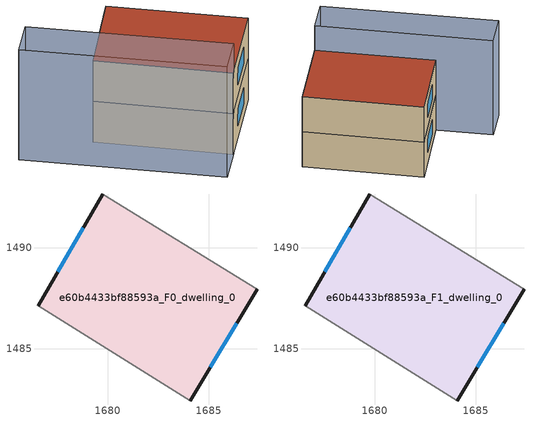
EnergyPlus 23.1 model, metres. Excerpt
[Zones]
e60b4433bf88593a_F0_dwelling_0
 floor ground (EU_floor_Construction): 1687.38,1487.94 1684.07,1482.43 1676.57,1487.14 1679.77,1492.64 z0
 wall outside (EU_wall_Construction): 1679.77,1492.64 1676.57,1487.14 / 1684.07,1482.43 1687.38,1487.94 z0:3
 wall adiabatic (EU_wall_Construction): 1687.38,1487.94 1679.77,1492.64 / 1676.57,1487.14 1684.07,1482.43 z0:3
 window (EU_Window_Construction): 1678.81,1490.98 1677.54,1488.8 / 1685.07,1484.1 1686.38,1486.27 z0.91:2.09
e60b4433bf88593a_F1_dwelling_0
 floor to e60b4433bf88593a_F0_dwelling_0 (EU_floor_Construction): 1687.38,1487.94 1684.07,1482.43 1676.57,1487.14 1679.77,1492.64 z3
 wall outside (EU_wall_Construction): 1679.77,1492.64 1676.57,1487.14 / 1684.07,1482.43 1687.38,1487.94 z3:6
 wall adiabatic (EU_wall_Construction): 1687.38,1487.94 1679.77,1492.64 / 1676.57,1487.14 1684.07,1482.43 z3:6
 window (EU_Window_Construction): 1678.81,1490.98 1677.54,1488.8 / 1685.07,1484.1 1686.38,1486.27 z3.91:5.09
 roof outside (EU_roof_Construction): 1684.07,1482.43 1687.38,1487.94 1679.77,1492.64 1676.57,1487.14 z6
shading: 1682.71,1480.21 1671.56,1487.04 / 1671.56,1487.04 1672.97,1489.35 / 1672.97,1489.35 1684.12,1482.51 / 1684.12,1482.51 1682.71,1480.21 z0:8.1
[Building]
EU S2 Campaign: North Axis=0; Terrain=City; Solar Distribution=FullExterior
[Site:Location]
Lyon-Bron: Latitude=45.75; Longitude=5; Time Zone=1; Elevation=198
[SizingPeriod:WeatherFileDays]
AnnualSizingPeriod: Begin Month=1; Begin Day of Month=1; End Month=12; End Day of Month=31; Day of Week for Start Day=Monday; Use Weather File Daylight Saving Period=No; Use Weather File Rain and Snow Indicators=No
[MATERIAL]
EU_InternalMass_Material: Roughness=MediumRough; Thickness=0.1; Conductivity=1; Density=1800; Specific Heat=900; Thermal Absorptance=0.9; Solar Absorptance=0.7; Visible Absorptance=0.7
[MATERIAL:NOMASS] Roughness=MediumRough; Thermal Absorptance=0.9; Solar Absorptance=0.7; Visible Absorptance=0.7
Name | Thermal Resistance
EU_wall_NoMass | 2.15642
EU_roof_NoMass | 3.03065
EU_floor_NoMass | 2.87523
[WINDOWMATERIAL:SIMPLEGLAZINGSYSTEM]
EU_Window_SimpleGlazing: UFactor=2.69927; Solar Heat Gain Coefficient=0.76; Visible Transmittance=0.76
[CONSTRUCTION]
EU_wall_Construction: EU_wall_NoMass
EU_roof_Construction: EU_roof_NoMass
EU_floor_Construction: EU_floor_NoMass
EU_Window_Construction: EU_Window_SimpleGlazing
EU_InternalMass_Construction: EU_InternalMass_Material
[ZONE] Type=1; Multiplier=1; Ceiling Height=autocalculate; Volume=170.633; Floor Area=autocalculate; Part of Total Floor Area=Yes
e60b4433bf88593a_F0_dwelling_0; e60b4433bf88593a_F1_dwelling_0
[INTERNALMASS] Construction=EU_InternalMass_Construction; Surface Area=56.8776
Name | Zone or ZoneList
e60b4433bf88593a_F0_dwelling_0_EU_InternalMass | e60b4433bf88593a_F0_dwelling_0
e60b4433bf88593a_F1_dwelling_0_EU_InternalMass | e60b4433bf88593a_F1_dwelling_0
[OTHEREQUIPMENT] Fuel Type=Electricity; Design Level Calculation Method=Watts/Area; Power per Zone Floor Area=1; Fraction Latent=0; Fraction Radiant=0; Fraction Lost=0; Carbon Dioxide Generation Rate=0; EndUse Subcategory=EU_Step8_InternalGains
Name | Zone or ZoneList or Space or SpaceList | Schedule
EU_Step8_InternalGain_e60b4433bf88593a_F0_dwelling_0_f000 | e60b4433bf88593a_F0_dwelling_0 | EU_Step8_GainSchedule_e60b4433bf88593a_F0_dwelling_0_f000
EU_Step8_InternalGain_e60b4433bf88593a_F1_dwelling_0_f000 | e60b4433bf88593a_F1_dwelling_0 | EU_Step8_GainSchedule_e60b4433bf88593a_F1_dwelling_0_f000
[ZONEVENTILATION:DESIGNFLOWRATE] Schedule=EU_AlwaysOn; Design Flow Rate Calculation Method=AirChanges/Hour; Air Changes per Hour=0.535074; Ventilation Type=Natural; Fan Pressure Rise=0; Fan Total Efficiency=1; Constant Term Coefficient=1; Temperature Term Coefficient=0; Velocity Term Coefficient=0; Velocity Squared Term Coefficient=0; Minimum Indoor Temperature=-100; Maximum Indoor Temperature=100; Delta Temperature=-100; Minimum Outdoor Temperature=-100; Maximum Outdoor Temperature=100; Maximum Wind Speed=40
Name | Zone or ZoneList or Space or SpaceList
EU_ConstantAir_e60b4433bf88593a_F0_dwelling_0 | e60b4433bf88593a_F0_dwelling_0
EU_ConstantAir_e60b4433bf88593a_F1_dwelling_0 | e60b4433bf88593a_F1_dwelling_0
[HVACTEMPLATE:THERMOSTAT] Constant Heating Setpoint=20; Constant Cooling Setpoint=50
EU_HeatOnly_e60b4433bf88593a_F0_dwelling_0; EU_HeatOnly_e60b4433bf88593a_F1_dwelling_0
[HVACTEMPLATE:ZONE:IDEALLOADSAIRSYSTEM] System Availability Schedule=EU_AlwaysOn; Maximum Heating Supply Air Temperature=50; Minimum Cooling Supply Air Temperature=13; Maximum Heating Supply Air Humidity Ratio=0.0156; Minimum Cooling Supply Air Humidity Ratio=0.0077; Heating Limit=NoLimit; Cooling Limit=NoLimit; Heating Availability Schedule=EU_AlwaysOn; Cooling Availability Schedule=EU_CoolingOff; Dehumidification Control Type=ConstantSensibleHeatRatio; Cooling Sensible Heat Ratio=0.7; Dehumidification Setpoint=60; Humidification Control Type=None; Humidification Setpoint=30; Outdoor Air Method=None; Outdoor Air Flow Rate per Person=0.00944; Outdoor Air Flow Rate per Zone Floor Area=0; Outdoor Air Flow Rate per Zone=0; Demand Controlled Ventilation Type=None; Outdoor Air Economizer Type=NoEconomizer; Heat Recovery Type=None; Sensible Heat Recovery Effectiveness=0.7; Latent Heat Recovery Effectiveness=0.65
Name | Template Thermostat
e60b4433bf88593a_F0_dwelling_0 | EU_HeatOnly_e60b4433bf88593a_F0_dwelling_0
e60b4433bf88593a_F1_dwelling_0 | EU_HeatOnly_e60b4433bf88593a_F1_dwelling_0
[SIZING:ZONE] Zone Cooling Design Supply Air Temperature Input Method=SupplyAirTemperature; Zone Cooling Design Supply Air Temperature=13; Zone Heating Design Supply Air Temperature Input Method=SupplyAirTemperature; Zone Heating Design Supply Air Temperature=50; Zone Cooling Design Supply Air Humidity Ratio=0.008; Zone Heating Design Supply Air Humidity Ratio=0.008; Cooling Design Air Flow Method=DesignDay; Cooling Design Air Flow Rate=0; Cooling Minimum Air Flow per Zone Floor Area=0.000762; Cooling Minimum Air Flow=0; Cooling Minimum Air Flow Fraction=0.2; Heating Design Air Flow Method=DesignDay; Heating Design Air Flow Rate=0; Heating Maximum Air Flow per Zone Floor Area=0.002032; Heating Maximum Air Flow=0.141576; Heating Maximum Air Flow Fraction=0.3; Account for Dedicated Outdoor Air System=No; Dedicated Outdoor Air System Control Strategy=NeutralSupplyAir; Dedicated Outdoor Air Low Setpoint Temperature for Design=autosize; Dedicated Outdoor Air High Setpoint Temperature for Design=autosize; Zone Load Sizing Method=Sensible Load Only No Latent Load; Zone Latent Cooling Design Supply Air Humidity Ratio Input Method=HumidityRatioDifference; Zone Cooling Design Supply Air Humidity Ratio Difference=0.005; Zone Latent Heating Design Supply Air Humidity Ratio Input Method=HumidityRatioDifference; Zone Humidification Design Supply Air Humidity Ratio Difference=0.005
e60b4433bf88593a_F0_dwelling_0; e60b4433bf88593a_F1_dwelling_0
[SCHEDULE:CONSTANT]
Name | Hourly Value
EU_AlwaysOn | 1
EU_CoolingOff | 0
[SCHEDULE:FILE] Column Number=1; Rows to Skip at Top=0; Number of Hours of Data=8760; Column Separator=Comma; Interpolate to Timestep=No; Minutes per Item=60; Adjust Schedule for Daylight Savings=Yes
Name | File
EU_Step8_GainSchedule_e60b4433bf88593a_F0_dwelling_0_f000 | ../../schedules/e60b4433bf88593a/e60b4433bf88593a_F0_dwelling_0_f000_gain.csv
EU_Step8_GainSchedule_e60b4433bf88593a_F1_dwelling_0_f000 | ../../schedules/e60b4433bf88593a/e60b4433bf88593a_F1_dwelling_0_f000_gain.csv
